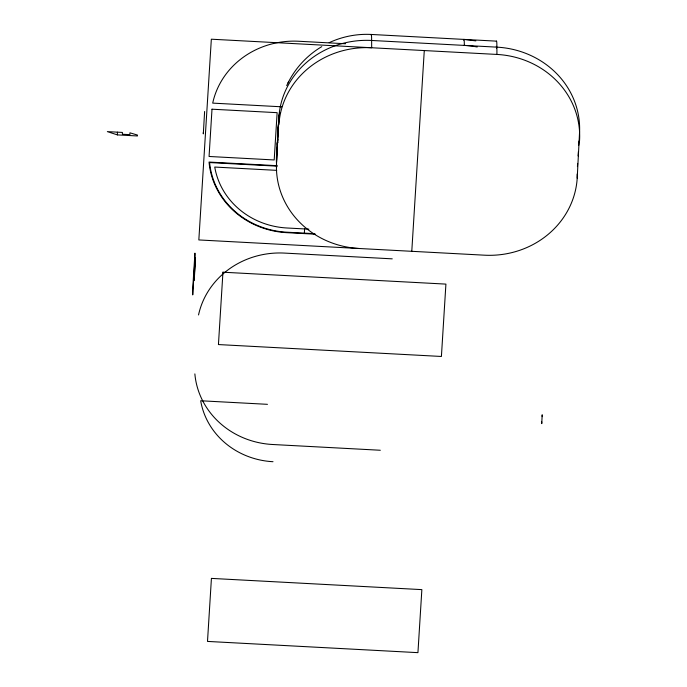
<?xml version="1.0" encoding="UTF-8"?>
<svg xmlns="http://www.w3.org/2000/svg" width="687" height="687" viewBox="0 0 687 687"><rect width="100%" height="100%" fill="white"/><g stroke="black" fill="none" stroke-linecap="round" stroke-linejoin="round"><path stroke-width="1.03" d="M277.204 144.991L277.204 143.677M194.172 278.63L194.163 279.815L194.361 277.694M194.155 278.724L194.206 277.703M195.409 260.425L195.477 257.831L195.331 259.308M194.215 277.445L194.138 280.313L194.344 277.943M195.391 260.682L195.486 258.286L195.357 258.956M194.198 277.634L194.241 276.913M194.206 277.333L194.258 276.629M195.4 260.862L195.331 262.056M194.258 276.389L194.309 275.435M194.344 274.963L194.361 274.517M195.245 263.61L195.263 263.164M192.695 289.081L194.936 253.134L194.936 259.248M194.962 258.965L192.729 294.912L192.721 288.798M194.361 274.697L195.237 260.51M194.378 277.617L195.245 263.43M277.222 143.351L277.273 142.63M278.244 127.001L278.578 122.999M276.749 166.941A87.833 81.83 -0.3 0 1 276.535 154.833L276.578 154.128L276.578 162.123A87.833 81.83 -0.3 0 0 359.172 248.505M276.578 153.948L278.862 117.486A87.833 31.842 3.6 0 1 279.849 112.702M278.166 128.229L278.218 127.413M276.612 160.234L278.819 118.181M276.578 162.123L278.862 117.486A87.833 81.83 -0.3 0 1 371.633 40.464L496.899 47.145A87.833 81.83 -0.3 0 1 579.493 133.527L577.209 178.165A87.833 81.83 -0.3 0 1 484.438 255.186L198.835 239.943L211.338 39.202L496.933 54.436A87.833 81.83 -0.3 0 1 579.536 140.818M304.341 233.133L304.599 228.934M411.779 251.305L424.283 50.563M496.529 48.15L496.581 47.257L496.589 47.712M577.432 166.606L577.638 163.403M578.102 155.932L578.368 151.664M578.763 145.266L579.029 140.998M195.237 260.691L195.306 259.437M194.361 277.909L194.378 277.436M195.254 260.433L195.288 259.686M277.874 139.367L277.385 143.901M195.297 259.72L195.323 259.197M195.314 259.506L195.357 258.767M288.059 82.826C295.496 67.85 307.381 55.123 321.791 46.622M286.702 85.635L288.514 81.873M329.15 42.688C342.229 36.566 356.793 33.697 371.212 34.453L496.478 41.143M345.621 43.762L298.69 41.254A82.809 77.159 -0.3 0 0 212.704 103.119L281.807 106.811M277.282 142.432L277.909 142.467M117.4 134.892L137.443 135.966L137.434 135.047L129.912 132.823L129.92 134.652L122.406 134.248L122.398 132.428L107.361 131.621L117.4 134.892L117.383 132.162M277.076 165.687L209.037 162.063A82.809 77.159 -0.3 0 0 286.771 232.661L315.573 234.198M276.964 166.151L209.587 162.561A82.311 76.686 -0.3 0 0 286.797 232.197L314.534 233.674M276.715 170.359L214.739 167.053A77.794 72.479 -0.3 0 0 287.063 227.998L308.867 229.157M392.243 258.844L284.512 253.091A82.809 77.159 -0.3 0 0 198.534 314.955M267.458 404.325L200.673 400.761A77.794 72.479 -0.3 0 0 273.005 461.707M380.323 450.251L272.593 444.498A82.809 77.159 -0.3 0 1 194.859 373.9M463.88 39.417L475.851 40.877M577.183 174L577.209 178.165M542.189 416.614L542.18 414.793L541.751 423.613L541.742 421.792M496.933 54.436L496.899 47.145A87.833 2.001 -86.9 0 0 496.297 41.46M204.614 111.5L203.318 133.879L203.309 132.514M477.216 46.991A87.833 81.83 -0.3 0 0 464.326 45.411A87.833 2.001 -86.9 0 0 463.622 40.138M276.535 154.833A87.833 31.842 3.6 0 1 277.522 150.058M370.989 34.934A87.833 2.001 -86.9 0 1 371.633 40.464L371.676 47.755A87.833 81.83 -0.3 0 0 278.896 124.776M496.323 46.287A82.809 1.889 -86.9 0 1 496.443 46.948M212 109.199L209.063 156.473L274.199 159.951L277.136 112.677L212 109.199M222.949 272.207L218.44 344.565L441.406 356.467L445.915 284.109L222.949 272.207M211.424 578.394L207.5 641.418L417.936 652.65L421.861 589.626L211.424 578.394"/></g></svg>
